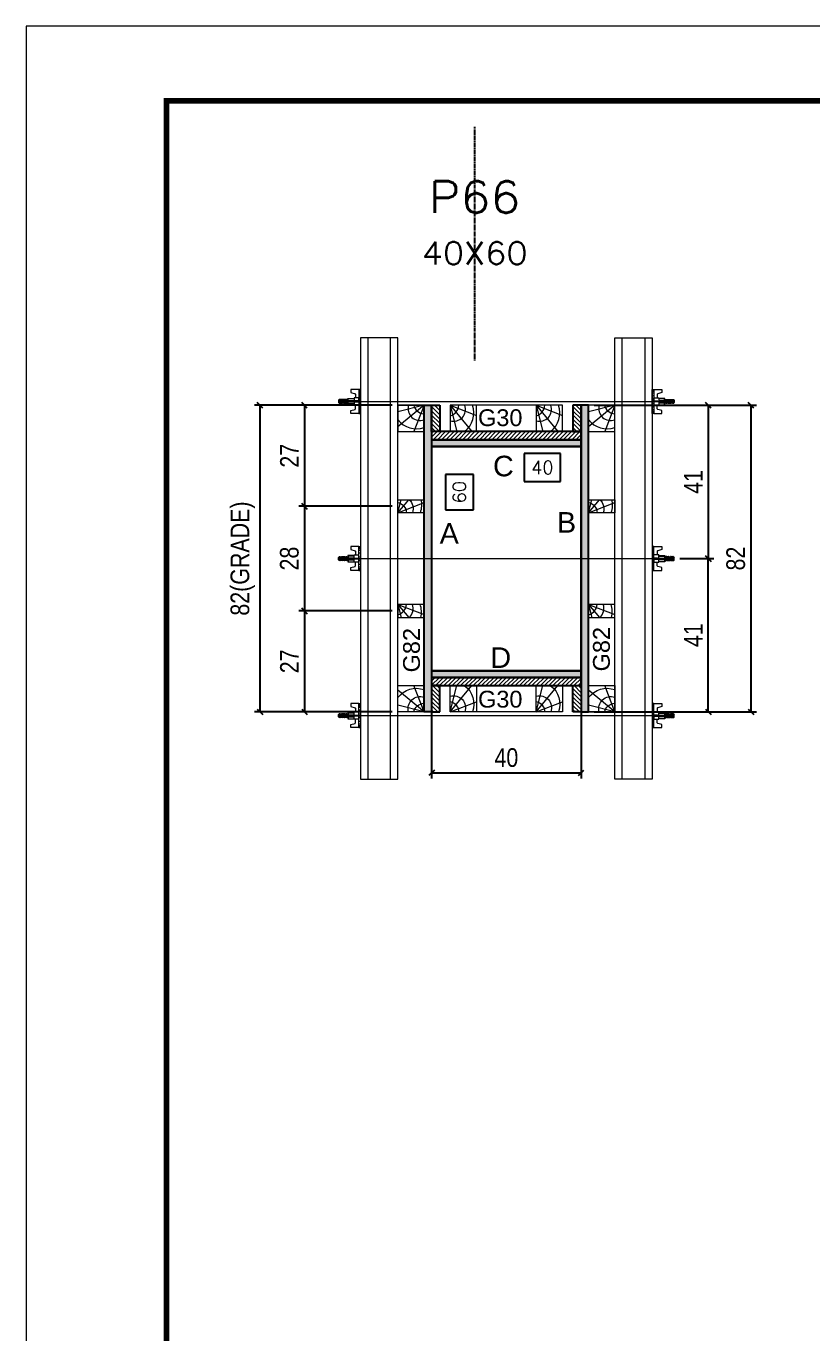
# Model space of a CAD drawing. Extents: x 28748 to 35002, y 14885 to 43501.
# Drawn here: x 30347 to 30768, y 35910 to 36609 of the extents above; entities that cross this region are included whole.
import ezdxf
from ezdxf.enums import TextEntityAlignment as Align

# ---------------------------------------------------------------- set-up
doc = ezdxf.new("R2010")
doc.units = 0
doc.linetypes.add('DASHED', pattern=[0.75, 0.5, -0.25])
doc.linetypes.add('HIDDEN', pattern=[0.375, 0.25, -0.125])
for name, color, linetype in [('CHAPA', 1, 'Continuous'), ('COTA', 241, 'Continuous'), ('MEIO_PONT', 93, 'Continuous'), ('Painéis', 200, 'Continuous'), ('SARRAFO', 251, 'Continuous'), ('Texto de Titulo', 7, 'Continuous'), ('Texto Qtd Sarr', 242, 'Continuous'), ('TEXTO_GERAL', 7, 'Continuous')]:
    doc.layers.add(name, color=color, linetype=linetype)
for name, color, linetype, lineweight in [('Folhas', 255, 'Continuous', 9), ('Hachura', 251, 'Continuous', 9), ('Madeira', 126, 'Continuous', 18), ('Perfil Metálico', 224, 'Continuous', 18), ('SARRAFO DE PRESSAO', 251, 'DASHED', 9), ('Texto Seção', 7, 'Continuous', 15)]:
    doc.layers.add(name, color=color, linetype=linetype, lineweight=lineweight)
doc.styles.add('ARIAL', font='arial.ttf')
doc.styles.add('COTA TECNICA 2X', font='techl___.ttf', dxfattribs={"height": 10})
doc.styles.add('ROMANS', font='romans.shx')
doc.styles.add('SANSSERIF', font='sas_____.pfb')
doc.dimstyles.new('SECAO PILAR', dxfattribs={"dimtxt": 10, "dimasz": 3, "dimexe": 3, "dimexo": 3, "dimgap": 3, "dimtad": 1, "dimdec": 1, "dimlfac": 0.5, "dimzin": 12, "dimdsep": 46, "dimtxsty": 'COTA TECNICA 2X', "dimblk1": 'OBLIQUE', "dimblk2": 'OBLIQUE', "dimsah": 1, "dimcen": 0.9, "dimclrd": 256, "dimclre": 256, "dimclrt": 256, "dimadec": 1, "dimazin": 3, "dimtfac": 1, "dimtdec": 1, "dimtmove": 0, "dimatfit": 3, "dimfxl": 1, "dimtolj": 1, "dimtzin": 12, "dimarcsym": 0})
doc.dimstyles.new('SECÇÃO 2', dxfattribs={"dimtxt": 7, "dimasz": 6, "dimexe": 0.18, "dimexo": 2, "dimgap": -4, "dimtad": 3, "dimdec": 1, "dimlfac": 0.5, "dimzin": 12, "dimdsep": 46, "dimtxsty": 'ROMANS', "dimblk": 'ARCHTICK', "dimcen": 0.09, "dimse1": 1, "dimse2": 1, "dimsd1": 1, "dimsd2": 1, "dimclrd": 180, "dimclre": 5, "dimclrt": 1, "dimadec": 0, "dimazin": 3, "dimtfac": 1, "dimtdec": 1, "dimtofl": 0, "dimtmove": 0, "dimatfit": 3, "dimldrblk": 'ARCHTICK', "dimfxl": 1, "dimtolj": 1, "dimtzin": 0, "dimarcsym": 0})

# ---------------------------------------------------------------- blocks, each defined once
blk = doc.blocks.new('9999999999')
at = {"layer": 'Folhas'}
blk.add_lwpolyline([(98138.98, 34190.21), (99623.98, 34190.21), (99623.98, 35240.21), (98138.98, 35240.21)], close=True, dxfattribs=at)
at = {"layer": 'Folhas', "color": 30, "const_width": 3}
blk.add_lwpolyline([(98213.98, 34230.21), (99583.98, 34230.21), (99583.98, 35200.21), (98213.98, 35200.21)], close=True, dxfattribs=at)
blk = doc.blocks.new('*D545')
at = {"layer": 'COTA', "color": 180, "lineweight": -2, "transparency": 16777216}
for p, q in [((30586.02, 36369.47), (30571.02, 36369.47)), ((30571.02, 36369.47), (30571.02, 36350.47)), ((30586.02, 36350.47), (30586.02, 36369.47)), ((30571.02, 36350.47), (30586.02, 36350.47))]:
    blk.add_line(p, q, dxfattribs=at)
at = {"layer": 'Defpoints', "color": 0, "transparency": 16777216}
for p in [(30563.64, 36384.47), (30563.64, 36264.47), (30590.02, 36264.47)]:
    blk.add_point(p, dxfattribs=at)
at = {"layer": 'COTA', "color": 1, "transparency": 16777216, "insert": (30578.52, 36359.97), "char_height": 7, "attachment_point": 5, "rotation": 90, "style": 'ROMANS'}
blk.add_mtext('\\A1;60', dxfattribs=at)
blk = doc.blocks.new('_ArchTick')
at = {"color": 0, "linetype": 'ByBlock', "const_width": 0.15}
blk.add_lwpolyline([(-0.5, -0.5), (0.5, 0.5)], dxfattribs=at)
blk = doc.blocks.new('_Oblique')
at = {"color": 0, "linetype": 'ByBlock', "lineweight": -2}
blk.add_line((-0.5, -0.5), (0.5, 0.5), dxfattribs=at)
blk = doc.blocks.new('*D546')
at = {"layer": 'COTA', "lineweight": -2, "transparency": 16777216}
for p, q in [((30650.64, 36406.47), (30737.41, 36406.47)), ((30734.41, 36406.47), (30734.41, 36242.47)), ((30650.64, 36242.47), (30737.41, 36242.47))]:
    blk.add_line(p, q, dxfattribs=at)
at = {"layer": 'Defpoints', "color": 0, "transparency": 16777216}
for p in [(30647.64, 36406.47), (30647.64, 36242.47), (30734.41, 36242.47)]:
    blk.add_point(p, dxfattribs=at)
at = {"layer": 'COTA', "lineweight": -2, "transparency": 16777216, "xscale": 3, "yscale": 3, "zscale": 3}
for p, rotation in [((30734.41, 36406.47), 90), ((30734.41, 36242.47), 270)]:
    blk.add_blockref('_Oblique', p, dxfattribs=dict(at, rotation=rotation))
at = {"layer": 'COTA', "transparency": 16777216, "insert": (30726.32, 36324.47), "char_height": 10, "attachment_point": 5, "rotation": 90, "style": 'COTA TECNICA 2X'}
blk.add_mtext('\\A1;82', dxfattribs=at)
blk = doc.blocks.new('*D547')
at = {"layer": 'COTA', "lineweight": -2, "transparency": 16777216}
for p, q in [((30684.64, 36406.47), (30714.64, 36406.47)), ((30711.64, 36406.47), (30711.64, 36324.47)), ((30696.44, 36324.47), (30714.64, 36324.47))]:
    blk.add_line(p, q, dxfattribs=at)
at = {"layer": 'Defpoints', "color": 0, "transparency": 16777216}
for p in [(30681.64, 36406.47), (30693.44, 36324.47), (30711.64, 36324.47)]:
    blk.add_point(p, dxfattribs=at)
at = {"layer": 'COTA', "lineweight": -2, "transparency": 16777216, "xscale": 3, "yscale": 3, "zscale": 3}
for p, rotation in [((30711.64, 36406.47), 90), ((30711.64, 36324.47), 270)]:
    blk.add_blockref('_Oblique', p, dxfattribs=dict(at, rotation=rotation))
at = {"layer": 'COTA', "transparency": 16777216, "insert": (30703.57, 36365.47), "char_height": 10, "attachment_point": 5, "rotation": 90, "style": 'COTA TECNICA 2X'}
blk.add_mtext('\\A1;41', dxfattribs=at)
blk = doc.blocks.new('*D548')
at = {"layer": 'COTA', "lineweight": -2, "transparency": 16777216}
for p, q in [((30696.44, 36324.47), (30714.64, 36324.47)), ((30711.64, 36242.47), (30711.64, 36324.47)), ((30684.64, 36242.47), (30714.64, 36242.47))]:
    blk.add_line(p, q, dxfattribs=at)
at = {"layer": 'Defpoints', "color": 0, "transparency": 16777216}
for p in [(30693.44, 36324.47), (30711.64, 36324.47), (30681.64, 36242.47)]:
    blk.add_point(p, dxfattribs=at)
at = {"layer": 'COTA', "lineweight": -2, "transparency": 16777216, "xscale": 3, "yscale": 3, "zscale": 3}
for p, rotation in [((30711.64, 36324.47), 90), ((30711.64, 36242.47), 270)]:
    blk.add_blockref('_Oblique', p, dxfattribs=dict(at, rotation=rotation))
at = {"layer": 'COTA', "transparency": 16777216, "insert": (30703.57, 36283.47), "char_height": 10, "attachment_point": 5, "rotation": 90, "style": 'COTA TECNICA 2X'}
blk.add_mtext('\\A1;41', dxfattribs=at)
blk = doc.blocks.new('*D549')
at = {"layer": 'COTA', "color": 180, "lineweight": -2, "transparency": 16777216}
for p, q in [((30632.55, 36380.68), (30613.21, 36380.68)), ((30613.21, 36380.68), (30613.21, 36365.68)), ((30632.55, 36365.68), (30632.55, 36380.68)), ((30613.21, 36365.68), (30632.55, 36365.68))]:
    blk.add_line(p, q, dxfattribs=at)
at = {"layer": 'Defpoints', "color": 0, "transparency": 16777216}
for p in [(30563.64, 36384.47), (30643.64, 36384.47), (30643.64, 36361.68)]:
    blk.add_point(p, dxfattribs=at)
at = {"layer": 'COTA', "color": 1, "transparency": 16777216, "insert": (30622.88, 36373.18), "char_height": 7, "attachment_point": 5, "style": 'ROMANS'}
blk.add_mtext('\\A1;40', dxfattribs=at)
blk = doc.blocks.new('titulo1')
at = {"layer": 'Defpoints', "color": 252, "linetype": 'HIDDEN', "ltscale": 2}
blk.add_line((0, 0), (0, 125), dxfattribs=at)
at = {"layer": 'Defpoints', "style": 'ROMANS', "oblique": 15}
blk.add_attdef('FOLHA', text='', height=10, dxfattribs=at).set_placement((0, 15.58), align=Align.MIDDLE_CENTER)
at = {"layer": 'Texto Qtd Sarr', "color": 3, "style": 'ROMANS', "oblique": 15}
for tag, height, p in [('TITULO', 17, (0, 71.45)), ('SEÇÃO', 12, (0, 41.55))]:
    blk.add_attdef(tag, text='', height=height, dxfattribs=at).set_placement(p, align=Align.MIDDLE_CENTER)
blk = doc.blocks.new('PONTALETE')
at = {"layer": 'Madeira'}
for q in [(2.71, 7), (7, 5.76), (7, 1.74)]:
    blk.add_line((0, 0), q, dxfattribs=at)
blk.add_lwpolyline([(0, 0), (7, 0), (7, 7), (0, 7)], close=True, dxfattribs=at)
for centre, radius, start, end in [((2.04, 0.06), 6.23, 37.2818, 109.0913), ((1.09, 0.9), 3.19, 343.603, 109.9847), ((-0.21, -0.78), 3.09, 14.6322, 86.0383)]:
    blk.add_arc(centre, radius, start, end, dxfattribs=at)
blk = doc.blocks.new('*D550')
at = {"layer": 'COTA', "lineweight": -2, "transparency": 16777216}
for p, q in [((30542.64, 36406.47), (30468.86, 36406.47)), ((30471.86, 36406.47), (30471.86, 36242.47)), ((30542.64, 36242.47), (30468.86, 36242.47))]:
    blk.add_line(p, q, dxfattribs=at)
at = {"layer": 'Defpoints', "color": 0, "transparency": 16777216}
for p in [(30545.64, 36406.47), (30471.86, 36242.47), (30545.64, 36242.47)]:
    blk.add_point(p, dxfattribs=at)
at = {"layer": 'COTA', "lineweight": -2, "transparency": 16777216, "xscale": 3, "yscale": 3, "zscale": 3}
for p, rotation in [((30471.86, 36406.47), 90), ((30471.86, 36242.47), 270)]:
    blk.add_blockref('_Oblique', p, dxfattribs=dict(at, rotation=rotation))
at = {"layer": 'COTA', "transparency": 16777216, "insert": (30462.64, 36324.47), "char_height": 10, "attachment_point": 5, "rotation": 90, "style": 'COTA TECNICA 2X'}
blk.add_mtext('\\A1;82(GRADE)', dxfattribs=at)
blk = doc.blocks.new('MEIO PONTALETE')
at = {"layer": 'Madeira'}
for q in [(2.71, 7), (3.5, 2.88), (3.5, 0.87)]:
    blk.add_line((0, 0), q, dxfattribs=at)
blk.add_lwpolyline([(0, 0), (3.5, 0), (3.5, 7), (0, 7)], close=True, dxfattribs=at)
for centre, radius, start, end in [((2.04, 0.06), 6.23, 76.4499, 109.0913), ((1.09, 0.9), 3.19, 40.9063, 109.9847), ((-0.21, -0.78), 3.09, 14.6322, 86.0383)]:
    blk.add_arc(centre, radius, start, end, dxfattribs=at)
blk = doc.blocks.new('*D551')
at = {"layer": 'COTA', "lineweight": -2, "transparency": 16777216}
for p, q in [((30542.64, 36296.47), (30492.7, 36296.47)), ((30495.7, 36296.47), (30495.7, 36242.47)), ((30542.64, 36242.47), (30492.7, 36242.47))]:
    blk.add_line(p, q, dxfattribs=at)
at = {"layer": 'Defpoints', "color": 0, "transparency": 16777216}
for p in [(30545.64, 36296.47), (30495.7, 36242.47), (30545.64, 36242.47)]:
    blk.add_point(p, dxfattribs=at)
at = {"layer": 'COTA', "lineweight": -2, "transparency": 16777216, "xscale": 3, "yscale": 3, "zscale": 3}
for p, rotation in [((30495.7, 36296.47), 90), ((30495.7, 36242.47), 270)]:
    blk.add_blockref('_Oblique', p, dxfattribs=dict(at, rotation=rotation))
at = {"layer": 'COTA', "transparency": 16777216, "insert": (30487.63, 36269.47), "char_height": 10, "attachment_point": 5, "rotation": 90, "style": 'COTA TECNICA 2X'}
blk.add_mtext('\\A1;27', dxfattribs=at)
blk = doc.blocks.new('C')
at = {"layer": 'Hachura', "color": 0}
for p, q in [((0, 3.22), (0, -3.22)), ((0.45, 3.22), (0, 3.22)), ((0.46, 3.16), (0, 3.16)), ((0.46, 3.05), (0, 3.05)), ((0.46, 2.88), (0, 2.88)), ((0, 2.75), (0, -1.16)), ((0.46, 2.65), (0, 2.65)), ((0.46, 2.23), (0, 2.23)), ((0.46, 1.51), (0, 1.51)), ((0.39, 0.49), (0.17, 0.49)), ((0.45, -3.23), (0.45, 3.22)), ((0.45, 3.22), (2.58, 3.22)), ((1.74, 0.97), (0.45, 0.97)), ((1.45, 0.1), (0.45, 0.1)), ((1.35, 1.94), (1.35, 0.96)), ((2.58, 2.39), (1.47, 2.09)), ((1.74, -0.97), (1.74, 0.97)), ((1.74, 0.97), (1.74, 0.84)), ((1.74, 0.97), (1.74, 0.84)), ((1.74, 0.84), (3.35, 0.84)), ((3.35, 0.45), (1.74, 0.45)), ((2.58, 3.22), (2.58, 2.39)), ((3.32, 0.84), (3.32, -0.84)), ((3.35, 0.84), (3.35, -0.84)), ((3.68, 0.45), (3.35, 0.45)), ((3.84, -0.52), (3.35, 0.45)), ((3.35, 0.06), (3.67, -0.57)), ((3.68, 0.45), (4.16, -0.52)), ((3.72, 0.5), (4.25, -0.57)), ((4.37, -0.55), (3.83, 0.53)), ((4.15, 0.45), (3.93, 0.45)), ((4.42, -0.52), (3.93, 0.45)), ((4.15, 0.45), (4.26, 0.45)), ((4.26, 0.45), (4.74, -0.52)), ((4.3, 0.5), (4.83, -0.57)), ((4.95, -0.55), (4.41, 0.53)), ((4.51, 0.45), (4.84, 0.45)), ((5, -0.52), (4.51, 0.45)), ((4.84, 0.45), (5.32, -0.52)), ((4.88, 0.5), (5.41, -0.57)), ((5.53, -0.55), (4.99, 0.53)), ((5.58, -0.52), (5.09, 0.45)), ((5.42, 0.45), (5.09, 0.45)), ((5.58, -0.52), (5.09, 0.45)), ((5.42, 0.45), (5.74, -0.19)), ((5.46, 0.5), (5.74, -0.07)), ((5.74, 0.19), (5.57, 0.53)), ((5.74, 0.32), (5.68, 0.45)), ((5.68, 0.45), (5.74, 0.45)), ((5.74, 0.45), (5.9, 0.29)), ((5.74, 0.45), (5.74, -0.52)), ((5.9, -0.36), (5.9, 0.29)), ((0.45, 0), (0, 0)), ((0.46, -1.52), (0, -1.52)), ((0.46, -2.23), (0, -2.23)), ((0.46, -2.65), (0, -2.65)), ((0.46, -2.88), (0, -2.88)), ((0.46, -3.05), (0, -3.05)), ((0.46, -3.16), (0, -3.16)), ((0, -3.22), (2.57, -3.22)), ((0.08, -0.48), (0.29, -0.48)), ((0.29, -0.48), (0.4, -0.48)), ((0.45, 0), (0.45, -0.97)), ((0.45, -0.16), (1.45, -0.16)), ((0.45, -0.65), (0.45, -0.32)), ((0.45, -3.23), (0.45, -0.65)), ((0.45, -0.97), (1.74, -0.97)), ((1.35, -1.94), (1.35, -0.97)), ((2.58, -2.39), (1.47, -2.1)), ((3.35, -0.32), (1.74, -0.32)), ((3.35, -0.84), (1.74, -0.84)), ((2.58, -3.23), (2.58, -2.39)), ((3.35, -0.07), (3.58, -0.52)), ((3.35, -0.52), (3.58, -0.52)), ((3.84, -0.52), (4.16, -0.52)), ((4.42, -0.52), (4.74, -0.52)), ((4.63, -0.52), (4.74, -0.52)), ((5, -0.52), (5.32, -0.52)), ((5.58, -0.52), (5.74, -0.52)), ((5.74, -0.52), (5.9, -0.36)), ((5.74, -0.52), (5.74, -0.52))]:
    blk.add_line(p, q, dxfattribs=at)
for centre, radius, start, end in [((1.52, 1.94), 0.161, 104.7436, 180), ((1.44, -0.03), 0.129, 272.695, 87.305), ((3.81, 0.39), 0.143, 25.5688, 154.4312), ((4.39, 0.39), 0.143, 25.5688, 154.4312), ((4.97, 0.39), 0.143, 25.5688, 154.4312), ((5.55, 0.39), 0.143, 25.5688, 154.4312), ((0.17, -0.37), 0.174, 221.744, 317.8592), ((1.52, -1.94), 0.161, 180, 255.2564), ((3.71, -0.4), 0.174, 222.1408, 318.256), ((4.29, -0.4), 0.174, 222.1408, 318.256), ((4.87, -0.4), 0.174, 222.1408, 318.256), ((5.45, -0.4), 0.174, 222.1408, 318.256), ((5.61, -0.4), 0.174, 317.8592, 318.256)]:
    blk.add_arc(centre, radius, start, end, dxfattribs=at)
blk = doc.blocks.new('*D552')
at = {"layer": 'COTA', "lineweight": -2, "transparency": 16777216}
for p, q in [((30542.64, 36406.47), (30492.7, 36406.47)), ((30495.7, 36406.47), (30495.7, 36352.47)), ((30542.64, 36352.47), (30492.7, 36352.47))]:
    blk.add_line(p, q, dxfattribs=at)
at = {"layer": 'Defpoints', "color": 0, "transparency": 16777216}
for p in [(30545.64, 36406.47), (30495.7, 36352.47), (30545.64, 36352.47)]:
    blk.add_point(p, dxfattribs=at)
at = {"layer": 'COTA', "lineweight": -2, "transparency": 16777216, "xscale": 3, "yscale": 3, "zscale": 3}
for p, rotation in [((30495.7, 36406.47), 90), ((30495.7, 36352.47), 270)]:
    blk.add_blockref('_Oblique', p, dxfattribs=dict(at, rotation=rotation))
at = {"layer": 'COTA', "transparency": 16777216, "insert": (30487.63, 36379.47), "char_height": 10, "attachment_point": 5, "rotation": 90, "style": 'COTA TECNICA 2X'}
blk.add_mtext('\\A1;27', dxfattribs=at)
blk = doc.blocks.new('*D553')
at = {"layer": 'COTA', "lineweight": -2, "transparency": 16777216}
for p, q in [((30542.64, 36352.47), (30492.7, 36352.47)), ((30495.7, 36352.47), (30495.7, 36296.47)), ((30542.64, 36296.47), (30492.7, 36296.47))]:
    blk.add_line(p, q, dxfattribs=at)
at = {"layer": 'Defpoints', "color": 0, "transparency": 16777216}
for p in [(30545.64, 36352.47), (30495.7, 36296.47), (30545.64, 36296.47)]:
    blk.add_point(p, dxfattribs=at)
at = {"layer": 'COTA', "lineweight": -2, "transparency": 16777216, "xscale": 3, "yscale": 3, "zscale": 3}
for p, rotation in [((30495.7, 36352.47), 90), ((30495.7, 36296.47), 270)]:
    blk.add_blockref('_Oblique', p, dxfattribs=dict(at, rotation=rotation))
at = {"layer": 'COTA', "transparency": 16777216, "insert": (30487.61, 36324.47), "char_height": 10, "attachment_point": 5, "rotation": 90, "style": 'COTA TECNICA 2X'}
blk.add_mtext('\\A1;28', dxfattribs=at)
blk = doc.blocks.new('*D1612')
at = {"layer": 'COTA', "lineweight": -2, "transparency": 16777216}
for p, q in [((30563.64, 36257.87), (30563.64, 36206.83)), ((30643.64, 36257.87), (30643.64, 36206.83)), ((30563.64, 36209.83), (30643.64, 36209.83))]:
    blk.add_line(p, q, dxfattribs=at)
at = {"layer": 'Defpoints', "color": 0, "transparency": 16777216}
for p in [(30563.64, 36260.87), (30643.64, 36260.87), (30643.64, 36209.83)]:
    blk.add_point(p, dxfattribs=at)
at = {"layer": 'COTA', "lineweight": -2, "transparency": 16777216, "xscale": 3, "yscale": 3, "zscale": 3, "rotation": 180}
blk.add_blockref('_Oblique', (30563.64, 36209.83), dxfattribs=at)
at = {"layer": 'COTA', "lineweight": -2, "transparency": 16777216, "xscale": 3, "yscale": 3, "zscale": 3}
blk.add_blockref('_Oblique', (30643.64, 36209.83), dxfattribs=at)
at = {"layer": 'COTA', "transparency": 16777216, "insert": (30603.64, 36217.94), "char_height": 10, "attachment_point": 5, "style": 'COTA TECNICA 2X'}
blk.add_mtext('\\A1;40', dxfattribs=at)

msp = doc.modelspace()

# ---------------------------------------------------------------- hatches: boundary and pattern name
at = {"layer": 'Hachura'}
h = msp.add_hatch(color=256, dxfattribs=at)
h.dxf.hatch_style = 1
h.paths.add_polyline_path([(30563.64, 36242.47), (30559.64, 36242.47), (30559.64, 36406.47), (30563.64, 36406.47)])
h = msp.add_hatch(color=256, dxfattribs=at)
h.dxf.hatch_style = 1
h.paths.add_polyline_path([(30563.64, 36242.47), (30559.64, 36242.47), (30559.64, 36406.47), (30563.64, 36406.47)])
h = msp.add_hatch(dxfattribs=at)
h.set_pattern_fill('ANSI31', color=256, scale=0.5, angle=90, style=0)
h.set_pattern_definition([(135, (7672.2293, 45530.4237), (-1.12253202, -1.12253202), [])])
h.paths.add_polyline_path([(30563.64, 36392.47), (30568.04, 36392.47), (30568.04, 36406.47), (30563.64, 36406.47)])
h = msp.add_hatch(dxfattribs=at)
h.set_pattern_fill('ANSI31', color=256, scale=0.5, angle=90, style=0)
h.set_pattern_definition([(135, (7714.2293, 45530.4237), (-1.12253202, -1.12253202), [])])
h.paths.add_polyline_path([(30643.64, 36392.47), (30639.24, 36392.47), (30639.24, 36406.47), (30643.64, 36406.47)])
h = msp.add_hatch(color=256, dxfattribs=at)
h.dxf.hatch_style = 1
h.paths.add_polyline_path([(30643.64, 36242.47), (30647.64, 36242.47), (30647.64, 36406.47), (30643.64, 36406.47)])
h = msp.add_hatch(color=256, dxfattribs=at)
h.dxf.hatch_style = 1
h.paths.add_polyline_path([(30643.64, 36242.47), (30647.64, 36242.47), (30647.64, 36406.47), (30643.64, 36406.47)])
h = msp.add_hatch(dxfattribs=at)
h.set_pattern_fill('ANSI31', color=256, scale=0.5, style=0)
h.set_pattern_definition([(45, (39767.5893, 59317.48), (-1.12253202, 1.12253202), [])])
h.paths.add_polyline_path([(30563.64, 36388.07), (30563.64, 36392.47), (30643.64, 36392.47), (30643.64, 36388.07)])
h = msp.add_hatch(color=256, dxfattribs=at)
h.dxf.hatch_style = 1
h.paths.add_polyline_path([(30563.64, 36388.07), (30563.64, 36384.47), (30643.64, 36384.47), (30643.64, 36388.07)])
h = msp.add_hatch(color=256, dxfattribs=at)
h.dxf.hatch_style = 1
h.paths.add_polyline_path([(30563.64, 36388.07), (30563.64, 36384.47), (30643.64, 36384.47), (30643.64, 36388.07)])
h = msp.add_hatch(color=256, dxfattribs=at)
h.dxf.hatch_style = 1
h.paths.add_polyline_path([(30563.64, 36264.47), (30563.64, 36260.87), (30643.64, 36260.87), (30643.64, 36264.47)])
h = msp.add_hatch(color=256, dxfattribs=at)
h.dxf.hatch_style = 1
h.paths.add_polyline_path([(30563.64, 36264.47), (30563.64, 36260.87), (30643.64, 36260.87), (30643.64, 36264.47)])
h = msp.add_hatch(dxfattribs=at)
h.set_pattern_fill('ANSI31', color=256, scale=0.5, style=0)
h.set_pattern_definition([(45, (39737.5893, 59363.48), (-1.12253202, 1.12253202), [])])
h.paths.add_polyline_path([(30643.64, 36260.87), (30643.64, 36256.47), (30563.64, 36256.47), (30563.64, 36260.87)])
h = msp.add_hatch(dxfattribs=at)
h.set_pattern_fill('ANSI31', color=256, scale=0.5, angle=90, style=0)
h.set_pattern_definition([(135, (7672.2293, 45745.4237), (-1.12253202, -1.12253202), [])])
h.paths.add_polyline_path([(30563.64, 36256.47), (30568.04, 36256.47), (30568.04, 36242.47), (30563.64, 36242.47)])
h = msp.add_hatch(dxfattribs=at)
h.set_pattern_fill('ANSI31', color=256, scale=0.5, angle=90, style=0)
h.set_pattern_definition([(135, (7714.2293, 45745.4237), (-1.12253202, -1.12253202), [])])
h.paths.add_polyline_path([(30643.64, 36256.47), (30639.24, 36256.47), (30639.24, 36242.47), (30643.64, 36242.47)])

# ---------------------------------------------------------------- linework, layer by layer
at = {"layer": 'CHAPA'}
for points in [[(30563.64, 36242.47), (30559.64, 36242.47), (30559.64, 36406.47), (30563.64, 36406.47)], [(30563.64, 36242.47), (30559.64, 36242.47), (30559.64, 36406.47), (30563.64, 36406.47)], [(30643.64, 36242.47), (30647.64, 36242.47), (30647.64, 36406.47), (30643.64, 36406.47)], [(30643.64, 36242.47), (30647.64, 36242.47), (30647.64, 36406.47), (30643.64, 36406.47)], [(30563.64, 36388.07), (30563.64, 36384.47), (30643.64, 36384.47), (30643.64, 36388.07)], [(30563.64, 36388.07), (30563.64, 36384.47), (30643.64, 36384.47), (30643.64, 36388.07)], [(30563.64, 36264.47), (30563.64, 36260.87), (30643.64, 36260.87), (30643.64, 36264.47)], [(30563.64, 36264.47), (30563.64, 36260.87), (30643.64, 36260.87), (30643.64, 36264.47)]]:
    msp.add_lwpolyline(points, close=True, dxfattribs=at)
at = {"layer": 'Hachura'}
for p, q in [((30514.84, 36408.47), (30688.64, 36408.48)), ((30514.84, 36324.47), (30688.64, 36324.46)), ((30514.84, 36240.47), (30688.64, 36240.46)), ((30514.84, 36240.47), (30688.64, 36240.46))]:
    msp.add_line(p, q, dxfattribs=at)
at = {"layer": 'Madeira'}
for points in [[(30559.64, 36242.47), (30545.64, 36242.47), (30545.64, 36406.47), (30559.64, 36406.47)], [(30573.64, 36406.47), (30573.64, 36392.47), (30633.63, 36392.47), (30633.63, 36406.47)], [(30647.64, 36242.47), (30661.64, 36242.47), (30661.64, 36406.47), (30647.64, 36406.47)], [(30573.64, 36242.47), (30573.64, 36256.47), (30633.63, 36256.47), (30633.63, 36242.47)]]:
    msp.add_lwpolyline(points, close=True, dxfattribs=at)
at = {"layer": 'Painéis'}
msp.add_lwpolyline([(30643.64, 36384.47), (30563.64, 36384.47), (30563.64, 36264.47), (30643.64, 36264.47)], close=True, dxfattribs=at)
at = {"layer": 'Perfil Metálico'}
for points in [[(30525.64, 36206.47), (30545.64, 36206.47), (30545.64, 36442.47), (30525.64, 36442.47)], [(30541.64, 36442.47), (30529.64, 36442.47), (30529.64, 36206.47), (30541.64, 36206.47)], [(30681.64, 36206.47), (30661.64, 36206.47), (30661.64, 36442.47), (30681.64, 36442.47)], [(30665.64, 36442.47), (30677.64, 36442.47), (30677.64, 36206.47), (30665.64, 36206.47)]]:
    msp.add_lwpolyline(points, close=True, dxfattribs=at)
at = {"layer": 'SARRAFO'}
for points in [[(30568.04, 36406.47), (30568.04, 36392.47), (30563.64, 36392.47), (30563.64, 36406.47)], [(30639.24, 36406.47), (30639.24, 36392.47), (30643.64, 36392.47), (30643.64, 36406.47)], [(30643.64, 36392.47), (30563.64, 36392.47), (30563.64, 36388.07), (30643.64, 36388.07)], [(30563.64, 36256.47), (30643.64, 36256.47), (30643.64, 36260.87), (30563.64, 36260.87)], [(30568.04, 36242.47), (30568.04, 36256.47), (30563.64, 36256.47), (30563.64, 36242.47)], [(30639.24, 36242.47), (30639.24, 36256.47), (30643.64, 36256.47), (30643.64, 36242.47)]]:
    msp.add_lwpolyline(points, close=True, dxfattribs=at)

# ---------------------------------------------------------------- block references
at = {"layer": 'Hachura', "linetype": 'Continuous', "yscale": 2, "zscale": 2, "rotation": 180}
for p, xscale in [((30525.64, 36408.47), 2), ((30681.64, 36408.47), -2)]:
    msp.add_blockref('C', p, dxfattribs=dict(at, xscale=xscale))
at = {"layer": 'Hachura', "linetype": 'Continuous', "yscale": 2, "zscale": 2}
for p, xscale in [((30525.64, 36324.47), -2), ((30681.64, 36324.47), 2), ((30525.64, 36240.47), -2), ((30681.64, 36240.47), 2)]:
    msp.add_blockref('C', p, dxfattribs=dict(at, xscale=xscale))
at = {"layer": 'MEIO_PONT'}
for name, p, xscale, yscale, zscale, rotation in [('PONTALETE', (30559.64, 36406.47), 2, 2, 2, 180), ('PONTALETE', (30573.64, 36406.47), 2, 2, 2, 270), ('PONTALETE', (30619.63, 36406.47), 2, 2, 2, 270), ('PONTALETE', (30661.64, 36406.47), 2, 2, 2, 180), ('MEIO PONTALETE', (30545.64, 36348.97), -1.999999997962732, 1.999999997962732, 1.999999997962732, 270), ('MEIO PONTALETE', (30647.64, 36348.97), -1.999999997962732, 1.999999997962732, 1.999999997962732, 270), ('MEIO PONTALETE', (30545.64, 36299.97), 1.999999997962732, 1.999999997962732, 1.999999997962732, 270), ('MEIO PONTALETE', (30647.64, 36299.97), 1.999999997962732, 1.999999997962732, 1.999999997962732, 270), ('PONTALETE', (30573.64, 36242.47), -2, 2, 2, 270), ('PONTALETE', (30619.63, 36242.47), -2, 2, 2, 270)]:
    msp.add_blockref(name, p, dxfattribs=dict(at, xscale=xscale, yscale=yscale, zscale=zscale, rotation=rotation))
at = {"layer": 'MEIO_PONT', "xscale": -2, "yscale": 2, "zscale": 2}
for p in [(30559.64, 36242.47), (30661.64, 36242.47)]:
    msp.add_blockref('PONTALETE', p, dxfattribs=at)
at = {"layer": 'SARRAFO DE PRESSAO', "color": 6, "linetype": 'ByBlock'}
msp.add_blockref('9999999999', (-67792.14, 1369.09), dxfattribs=at)
at = {"layer": 'Texto Seção'}
ref = msp.add_blockref('titulo1', (30586.7, 36430.35), dxfattribs=at)
ref.add_attrib('TITULO', 'P66', dxfattribs={"layer": 'Texto de Titulo', "color": 7, "height": 17, "style": 'ROMANS', "width": 1.1}).set_placement((30586.7, 36517.85), align=Align.MIDDLE_CENTER)
ref.add_attrib('SEÇÃO', '40X60', dxfattribs={"layer": 'Texto de Titulo', "color": 7, "height": 12, "style": 'ROMANS', "width": 1.1}).set_placement((30586.7, 36487.85), align=Align.MIDDLE_CENTER)

# ---------------------------------------------------------------- texts
at = {"layer": 'TEXTO_GERAL', "style": 'ARIAL'}
for s, p in [('C', (30602.05, 36373.97)), ('B', (30635.81, 36343.83)), ('A', (30573.09, 36337.92)), ('D', (30600.64, 36271.47))]:
    msp.add_text(s, height=11, dxfattribs=at).set_placement(p, align=Align.MIDDLE_CENTER)
at = {"layer": 'TEXTO_GERAL', "color": 0, "linetype": 'Continuous', "style": 'SANSSERIF'}
for p in [(30552.91, 36263.57), (30654.47, 36264.11)]:
    msp.add_text('G82', height=9, rotation=90, dxfattribs=at).set_placement(p, align=Align.MIDDLE_LEFT)
at = {"layer": 'TEXTO_GERAL', "color": 0, "linetype": 'Continuous', "char_height": 9, "width": 285.3299, "style": 'SANSSERIF'}
for insert, attachment_point in [((30588.49, 36404.33), 1), ((30588.49, 36244.61), 7)]:
    msp.add_mtext('G30', dxfattribs=dict(at, insert=insert, attachment_point=attachment_point))

# ---------------------------------------------------------------- dimensions: what is measured, and where the dimension line sits
at = {"layer": 'COTA'}
dim = msp.add_linear_dim(base=(30471.86, 36242.47), p1=(30545.64, 36406.47), p2=(30545.64, 36242.47), angle=270, text='<>(GRADE)', dimstyle='SECAO PILAR', dxfattribs=at)
dim.commit()
dim.dimension.update_dxf_attribs({"geometry": '*D550', "text_midpoint": (30462.64, 36324.47)})
for base, p1, p2, angle, picture, middle in [((30495.7, 36352.47), (30545.64, 36406.47), (30545.64, 36352.47), 270, '*D552', (30487.63, 36379.47)), ((30734.41, 36242.47), (30647.64, 36406.47), (30647.64, 36242.47), 270, '*D546', (30726.32, 36324.47)), ((30711.64, 36324.47), (30681.64, 36406.47), (30693.44, 36324.47), 270, '*D547', (30703.57, 36365.47)), ((30495.7, 36296.47), (30545.64, 36352.47), (30545.64, 36296.47), 270, '*D553', (30487.61, 36324.47)), ((30711.64, 36324.47), (30681.64, 36242.47), (30693.44, 36324.47), 90, '*D548', (30703.57, 36283.47)), ((30495.7, 36242.47), (30545.64, 36296.47), (30545.64, 36242.47), 270, '*D551', (30487.63, 36269.47))]:
    dim = msp.add_linear_dim(base=base, p1=p1, p2=p2, angle=angle, dimstyle='SECAO PILAR', dxfattribs=at)
    dim.commit()
    dim.dimension.update_dxf_attribs({"geometry": picture, "text_midpoint": middle})
dim = msp.add_linear_dim(base=(30590.02, 36264.47), p1=(30563.64, 36384.47), p2=(30563.64, 36264.47), angle=270, dimstyle='SECÇÃO 2', dxfattribs=at)
dim.commit()
dim.dimension.update_dxf_attribs({"geometry": '*D545', "text_midpoint": (30590.02, 36359.97), "dimtype": 160})
dim = msp.add_linear_dim(base=(30643.64, 36361.68), p1=(30563.64, 36384.47), p2=(30643.64, 36384.47), dimstyle='SECÇÃO 2', dxfattribs=at)
dim.commit()
dim.dimension.update_dxf_attribs({"geometry": '*D549', "text_midpoint": (30622.88, 36361.68), "dimtype": 160})
dim = msp.add_linear_dim(base=(30643.64, 36209.83), p1=(30563.64, 36260.87), p2=(30643.64, 36260.87), dimstyle='SECAO PILAR', dxfattribs=at)
dim.commit()
dim.dimension.update_dxf_attribs({"geometry": '*D1612', "text_midpoint": (30603.64, 36217.94)})

doc.saveas('drawing.dxf')
